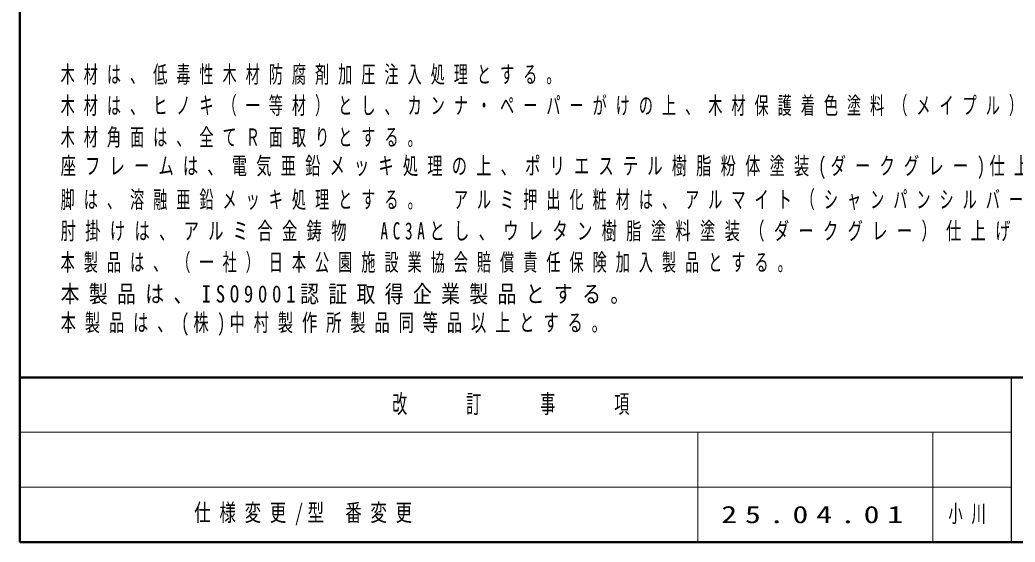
# Model space of a CAD drawing. Units: millimetres on the paper, scale 1:20. Extents: x -365 to 0, y 0 to 257.
# Drawn here: x -365 to -238, y 0 to 66.6 of the extents above; entities that cross this region are included whole.
import ezdxf

# ---------------------------------------------------------------- set-up
doc = ezdxf.new("R2010")
doc.units = ezdxf.units.MM
doc.layers.add('99', color=7, linetype='Continuous')
doc.layers.add('CLASS1', color=7, linetype='Continuous')
doc.layers.add('LY_4', color=7, linetype='Continuous', lineweight=13)
doc.styles.add('ＭＳ ゴシック', font='')
doc.styles.get('ＭＳ ゴシック').set_extended_font_data('MS Gothic')

msp = doc.modelspace()

# ---------------------------------------------------------------- linework, layer by layer
at = {"layer": 'LY_4', "lineweight": 50}
for p, q in [((-365, 257), (-365, 0)), ((-365, 21), (0, 21)), ((-365, 0), (0, 0))]:
    msp.add_line(p, q, dxfattribs=at)
at = {"layer": 'LY_4', "lineweight": 25}
msp.add_line((-238.5, 21), (-238.5, 0), dxfattribs=at)
at = {"layer": 'LY_4'}
for p, q in [((-365, 14), (-238.5, 14)), ((-278.5, 14), (-278.5, 0)), ((-248.5, 14), (-248.5, 0)), ((-365, 7), (-238.5, 7))]:
    msp.add_line(p, q, dxfattribs=at)

# ---------------------------------------------------------------- texts
at = {"layer": '99', "char_height": 2.199, "attachment_point": 4, "style": 'ＭＳ ゴシック'}
for s, insert in [('\\T1.53;\\W0.7;仕様変更/型\\~番変更', (-342.75, 3.5)), ('\\T1.5;\\W1.35;25.04.01', (-275.5, 3.5)), ('\\T1.64;\\W0.6;小川', (-246.5, 3.5))]:
    msp.add_mtext(s, dxfattribs=dict(at, insert=insert))
at = {"layer": 'CLASS1', "char_height": 2.199, "attachment_point": 7, "style": 'ＭＳ ゴシック'}
for s, insert in [('\\T1.64;\\W0.6;木材は、低毒性木材防腐剤加圧注入処理とする。', (-359.799, 58.312)), ('\\T1.64;\\W0.6;木材は、ヒノキ（一等材）とし、カンナ・ペーパーがけの上、木材保護着色塗料（メイプル）塗装仕上げとする。', (-359.799, 54.312)), ('\\T1.64;\\W0.6;木材角面は、全てＲ面取りとする。', (-359.799, 50.312)), ('\\T1.6;\\W0.65;座フレームは、電気亜鉛メッキ処理の上、ポリエステル樹脂粉体塗装(ダークグレー)仕上げとする。', (-359.799, 46.312)), ('\\T1.64;\\W0.6;脚は、溶融亜鉛メッキ処理とする。\u3000アルミ押出化粧材は、アルマイト（シャンパンシルバー）仕上げとする。', (-359.799, 42.312)), ('\\T1.61;\\W0.65;肘掛けは、アルミ合金鋳物\u3000AC3Aとし、ウレタン樹脂塗料塗装（ダークグレー）仕上げとする。', (-359.799, 38.312)), ('\\T1.64;\\W0.6;本製品は、（一社）日本公園施設業協会賠償責任保険加入製品とする。', (-359.799, 34.312)), ('\\T1.5;\\W0.8;本製品は、ISO9001認証取得企業製品とする。', (-359.799, 30.312)), ('\\T1.58;\\W0.65;本製品は、(株)中村製作所製品同等品以上とする。', (-359.799, 26.312))]:
    msp.add_mtext(s, dxfattribs=dict(at, insert=insert))
at = {"layer": 'LY_4', "insert": (-301.75, 17.5), "char_height": 2.346, "attachment_point": 5, "style": 'ＭＳ ゴシック'}
msp.add_mtext('\\T1.64;\\W0.6;改\u3000\u3000訂\u3000\u3000事\u3000\u3000項', dxfattribs=at)

doc.saveas('drawing.dxf')
